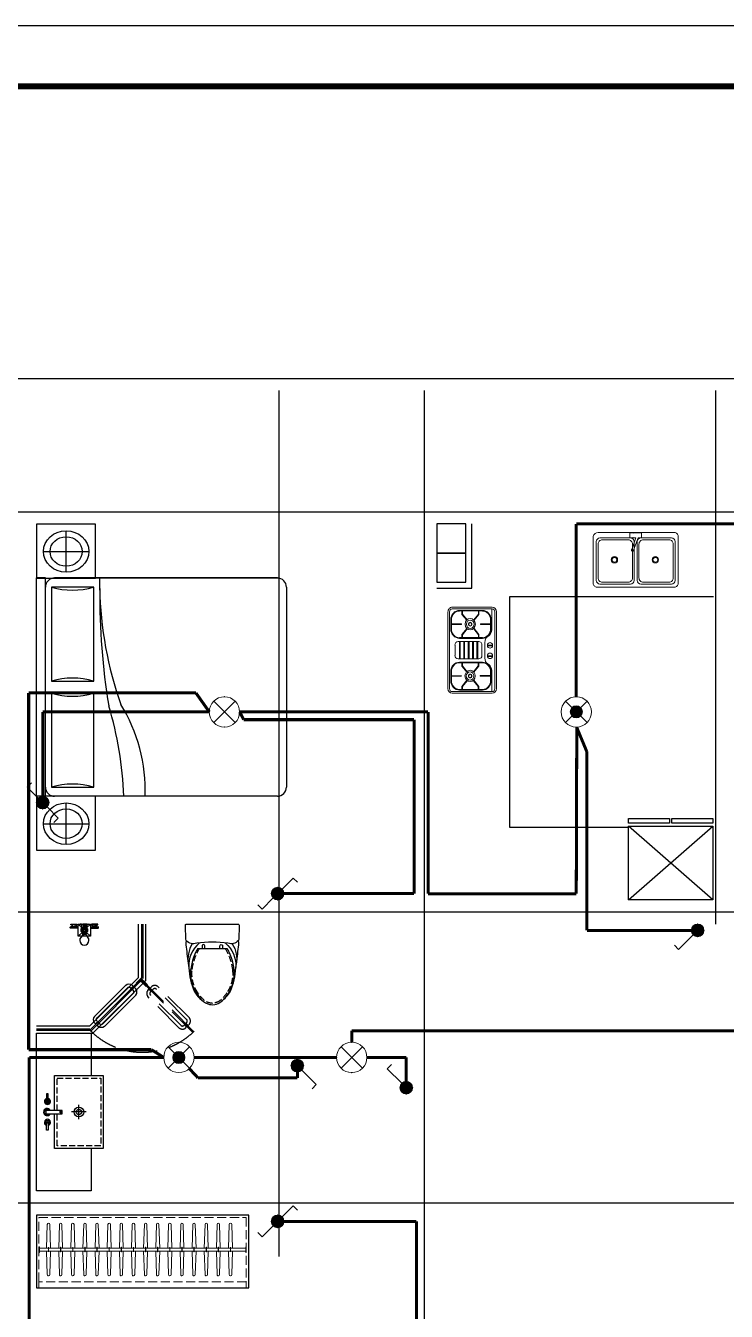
# Model space of a CAD drawing. Extents: x -29700 to 0, y 0 to 131000.
# Drawn here: x -22587 to -16812, y 76397 to 87000 of the extents above; entities that cross this region are included whole.
import ezdxf
from ezdxf.enums import TextEntityAlignment as Align

# ---------------------------------------------------------------- set-up
doc = ezdxf.new("R2010")
doc.units = 0
doc.header["$LTSCALE"] = 1000
doc.header["$MEASUREMENT"] = 0
for name, pattern in [('A户型二层平面图$0$DASH', [0.35, 0.25, -0.1]), ('B-1户型三层平面图$0$DASH', [0.35, 0.25, -0.1]), ('HJ户型(跃上)4F$0$DASH', [0.35, 0.25, -0.1])]:
    doc.linetypes.add(name, pattern=pattern)
doc.layers.get('0').update_dxf_attribs({"linetype": 'CONTINUOUS'})
for name, color, linetype, lineweight in [('1-家具、卫生间洁具布置', 8, 'CONTINUOUS', 9), ('1-散水、台阶', 254, 'CONTINUOUS', 9), ('EQUIP-照明', 3, 'CONTINUOUS', 15), ('WIRE-照明', 1, 'CONTINUOUS', 15)]:
    doc.layers.add(name, color=color, linetype=linetype, lineweight=lineweight)
for name, color, linetype in [('B-1户型三层平面图$0$A-澳创家具', 55, 'CONTINUOUS'), ('B-1户型三层平面图$0$A_洁具', 36, 'CONTINUOUS'), ('DOTE', 1, 'CONTINUOUS'), ('HJ户型(跃上)4F$0$0-107洁具', 122, 'CONTINUOUS'), ('HJ户型(跃上)4F$0$0-142地漏', 122, 'CONTINUOUS'), ('HJ户型(跃上)4F$0$1-107洁具', 122, 'CONTINUOUS'), ('TEL_TEXT', 7, 'CONTINUOUS'), ('TK', 4, 'CONTINUOUS'), ('家具', 8, 'CONTINUOUS')]:
    doc.layers.add(name, color=color, linetype=linetype)
doc.styles.add('_TEL_DIM', font='SIMPLEX', dxfattribs={"width": 0.8, "height": 3.5, "bigfont": 'HZTXT'})
doc.styles.add('HZTXT1', font='romans.shx', dxfattribs={"width": 0.7, "bigfont": 'GBHZFS.SHX'})
doc.styles.get("Standard").update_dxf_attribs({"font": 'gbenor.shx', "bigfont": 'gbcbig.shx'})

# ---------------------------------------------------------------- blocks, each defined once
blk = doc.blocks.new('*U29')
blk.add_lwpolyline([(0, -600), (0, 0), (1750, 0), (1750, -600)], close=True)
at = {"color": 250, "lineweight": 13, "ltscale": 0.3}
for points in [[(20, -50), (20, 0)], [(1730, -50), (1730, 0)], [(99, -330), (99, -335), (101, -335), (101, -296), (99, -296), (99, -330), (99, -302)], [(199, -330), (199, -335), (201, -335), (201, -296), (199, -296), (199, -330), (199, -302)], [(299, -330), (299, -335), (301, -335), (301, -296), (299, -296), (299, -330), (299, -302)], [(399, -330), (399, -335), (401, -335), (401, -296), (399, -296), (399, -330), (399, -302)], [(499, -330), (499, -335), (501, -335), (501, -296), (499, -296), (499, -330), (499, -302)], [(599, -330), (599, -335), (601, -335), (601, -296), (599, -296), (599, -330), (599, -302)], [(699, -330), (699, -335), (701, -335), (701, -296), (699, -296), (699, -330), (699, -302)], [(799, -330), (799, -335), (801, -335), (801, -296), (799, -296), (799, -330), (799, -302)], [(899, -330), (899, -335), (901, -335), (901, -296), (899, -296), (899, -330), (899, -302)], [(999, -330), (999, -335), (1001, -335), (1001, -296), (999, -296), (999, -330), (999, -302)], [(1099, -330), (1099, -335), (1101, -335), (1101, -296), (1099, -296), (1099, -330), (1099, -302)], [(1199, -330), (1199, -335), (1201, -335), (1201, -296), (1199, -296), (1199, -330), (1199, -302)], [(1299, -330), (1299, -335), (1301, -335), (1301, -296), (1299, -296), (1299, -330), (1299, -302)], [(1399, -330), (1399, -335), (1401, -335), (1401, -296), (1399, -296), (1399, -330), (1399, -302)], [(1499, -330), (1499, -335), (1501, -335), (1501, -296), (1499, -296), (1499, -330), (1499, -302)], [(1599, -330), (1599, -335), (1601, -335), (1601, -296), (1599, -296), (1599, -330), (1599, -302)]]:
    blk.add_lwpolyline(points, dxfattribs=at)
at = {"color": 250, "linetype": 'A户型二层平面图$0$DASH', "lineweight": 13, "ltscale": 0.3}
blk.add_lwpolyline([(20, -580), (1730, -580), (1730, -50), (20, -50)], close=True, dxfattribs=at)
at = {"color": 250, "lineweight": 13, "ltscale": 0.3}
for points in [[(84, -302), (90, -109, -0.431026), (100, -99, -0.397598), (110, -109), (116, -302)], [(184, -302), (190, -109, -0.431026), (200, -99, -0.397598), (210, -109), (216, -302)], [(284, -302), (290, -109, -0.431026), (300, -99, -0.397598), (310, -109), (316, -302)], [(384, -302), (390, -109, -0.431026), (400, -99, -0.397598), (410, -109), (416, -302)], [(484, -302), (490, -109, -0.431026), (500, -99, -0.397598), (510, -109), (516, -302)], [(584, -302), (590, -109, -0.431026), (600, -99, -0.397598), (610, -109), (616, -302)], [(684, -302), (690, -109, -0.431026), (700, -99, -0.397598), (710, -109), (716, -302)], [(784, -302), (790, -109, -0.431026), (800, -99, -0.397598), (810, -109), (816, -302)], [(884, -302), (890, -109, -0.431026), (900, -99, -0.397598), (910, -109), (916, -302)], [(984, -302), (990, -109, -0.431026), (1000, -99, -0.397598), (1010, -109), (1016, -302)], [(1084, -302), (1090, -109, -0.431026), (1100, -99, -0.397598), (1110, -109), (1116, -302)], [(1184, -302), (1190, -109, -0.431026), (1200, -99, -0.397598), (1210, -109), (1216, -302)], [(1284, -302), (1290, -109, -0.431026), (1300, -99, -0.397598), (1310, -109), (1316, -302)], [(1384, -302), (1390, -109, -0.431026), (1400, -99, -0.397598), (1410, -109), (1416, -302)], [(1484, -302), (1490, -109, -0.431026), (1500, -99, -0.397598), (1510, -109), (1516, -302)], [(1584, -302), (1590, -109, -0.431026), (1600, -99, -0.397598), (1610, -109), (1616, -302)], [(116, -328), (110, -522, -1), (90, -522), (84, -328)], [(216, -328), (210, -522, -1), (190, -522), (184, -328)], [(316, -328), (310, -522, -1), (290, -522), (284, -328)], [(416, -328), (410, -522, -1), (390, -522), (384, -328)], [(516, -328), (510, -522, -1), (490, -522), (484, -328)], [(616, -328), (610, -522, -1), (590, -522), (584, -328)], [(716, -328), (710, -522, -1), (690, -522), (684, -328)], [(816, -328), (810, -522, -1), (790, -522), (784, -328)], [(916, -328), (910, -522, -1), (890, -522), (884, -328)], [(1016, -328), (1010, -522, -1), (990, -522), (984, -328)], [(1116, -328), (1110, -522, -1), (1090, -522), (1084, -328)], [(1216, -328), (1210, -522, -1), (1190, -522), (1184, -328)], [(1316, -328), (1310, -522, -1), (1290, -522), (1284, -328)], [(1416, -328), (1410, -522, -1), (1390, -522), (1384, -328)], [(1516, -328), (1510, -522, -1), (1490, -522), (1484, -328)], [(1616, -328), (1610, -522, -1), (1590, -522), (1584, -328)]]:
    blk.add_lwpolyline(points, format="xyb", dxfattribs=at)
blk.add_lwpolyline([(1730, -338), (1725, -338), (1725, -328), (25, -328), (25, -338), (20, -338), (20, -292), (25, -292), (25, -328), (25, -302), (1725, -302), (1725, -328), (1725, -292), (1730, -292)], close=True, dxfattribs=at)
blk = doc.blocks.new('*U18')
at = {"layer": 'B-1户型三层平面图$0$A-澳创家具', "linetype": 'Continuous'}
for points in [[(211, 0), (-211, 0, 0.477962), (-222, -14), (-219, -125), (-215, -137, 0.281865), (-129, -159, -0.073747), (129, -159, 0.281865), (215, -137), (219, -125), (222, -14, 0.477962), (211, 0, 0)], [(216, -136, -0.088577), (213, -208, -0.019152), (193, -362, -0.090609), (149, -554, -0.163158), (38, -658, -0.273043), (-73, -639, -0.094885), (-149, -554, -0.090609), (-193, -362, -0.019152), (-213, -208, -0.088577), (-216, -136, -0.879416)], [(-120, -201, 0.129606), (-180, -409, 0.211204), (-80, -632, 2.252949)], [(120, -201, -0.129606), (180, -409, -0.211204), (80, -632, -2.252949)]]:
    blk.add_lwpolyline(points, format="xyb", dxfattribs=at)
at = {"layer": 'B-1户型三层平面图$0$A-澳创家具', "color": 250}
for points in [[(-165, -162, 0.180688), (-197, -335, -4.705295)], [(-107, -156, 0.237416), (-194, -358, -3.87225)], [(-61, -201), (-62, -181, 1.018669), (-84, -181), (-85, -201)], [(61, -201), (62, -181, -1.018669), (84, -181), (85, -201)], [(107, -156, -0.237416), (194, -358, 3.87225)], [(165, -162, -0.180688), (197, -335, 4.705295)]]:
    blk.add_lwpolyline(points, format="xyb", dxfattribs=at)
at = {"layer": 'B-1户型三层平面图$0$A-澳创家具', "color": 250, "linetype": 'B-1户型三层平面图$0$DASH', "ltscale": 0.2}
blk.add_lwpolyline([(-106, -201, 0.095348), (-166, -374, 0.180567), (-120, -567, 0.059956), (-65, -630, 0.149733), (0, -654, 0.149733), (65, -630, 0.059956), (120, -567, 0.180567), (166, -374, 0.095348), (106, -201, -0.095348)], format="xyb", dxfattribs=at)
at = {"layer": 'B-1户型三层平面图$0$A-澳创家具', "linetype": 'Continuous'}
blk.add_lwpolyline([(120, -201), (-120, -201)], dxfattribs=at)
blk = doc.blocks.new('*U30')
at = {"color": 250}
for p, q in [((650, -410), (650, -290)), ((590, -350), (710, -350))]:
    blk.add_line(p, q, dxfattribs=at)
for points in [[(350, -450), (0, -450), (0, 0), (1300, 0), (1300, -450), (950, -450)], [(663, -150), (950, -150), (950, -550), (350, -550), (350, -150), (635, -150)]]:
    blk.add_lwpolyline(points)
for points in [[(501, -84), (570, -84), (570, -97), (501, -97)], [(663, -213), (663, -78), (635, -78), (635, -213)], [(799, -84), (730, -84), (730, -97), (799, -97)]]:
    blk.add_lwpolyline(points, close=True)
at = {"color": 250, "linetype": 'B-1户型三层平面图$0$DASH', "ltscale": 0.2}
blk.add_lwpolyline([(663, -170), (930, -170), (930, -530), (370, -530), (370, -170), (635, -170)], dxfattribs=at)
at = {"color": 250}
for centre, radius in [((564, -91, 0), 6.17), ((737, -91, 0), 6.17), ((650, -201), 7.98), ((650, -350), 40), ((650, -350), 22.5)]:
    blk.add_circle(centre, radius, dxfattribs=at)
for centre, radius, start, end in [((564, -91), 25.4, 194.0486, 165.9514), ((649, -88), 29.3, 297.9804, 241.0365), ((737, -91), 25.4, 14.0486, 345.9514)]:
    blk.add_arc(centre, radius, start, end)
for centre, radius, start, end in [((564, -91), 16.6, 201.7986, 158.2014), ((649, -88), 23.8, 305.279, 233.4071), ((737, -91), 16.6, 21.7986, 338.2014)]:
    blk.add_arc(centre, radius, start, end, dxfattribs=at)
blk = doc.blocks.new('HJ户型(跃上)4F$0$A$C2634459F')
at = {"color": 0}
for p, q in [((592, 338, 0), (592, 334, 0)), ((592, 338, 0), (650, 338, 0)), ((650, 320, 0), (650, 338, 0))]:
    blk.add_line(p, q, dxfattribs=at)
at = {"color": 0, "linetype": 'HJ户型(跃上)4F$0$DASH'}
for p, q in [((650, 320, 0), (632, 320, 0)), ((632, 262, 0), (632, 320, 0)), ((650, 262, 0), (650, 320, 0)), ((632, 262, 0), (636, 262, 0)), ((646, 262, 0), (650, 262, 0))]:
    blk.add_line(p, q, dxfattribs=at)
at = {"color": 0, "elevation": 0}
for points in [[(642, 333), (641, 334), (53, 334), (50, 331), (50, 327), (53, 324), (639, 324), (642, 327)], [(147, 338), (115, 338), (115, 334), (147, 334)], [(147, 320), (115, 320), (115, 324), (147, 324)], [(562, 338), (530, 338), (530, 334), (562, 334)], [(626, 324), (626, 321), (645, 321), (645, 337), (626, 337), (626, 334), (642, 334), (642, 324)]]:
    blk.add_lwpolyline(points, close=True, dxfattribs=at)
for points in [[(155, 387, 0.36855), (119, 352), (119, 338)], [(155, 271, -0.36855), (119, 306), (119, 320)], [(143, 338), (143, 344, -0.414214), (162, 363), (515, 363, -0.414214), (534, 344), (534, 334)], [(143, 320), (143, 314, 0.414214), (162, 295), (515, 295, 0.414214), (534, 314), (534, 324)], [(155, 387), (522, 387, -0.368054), (558, 352), (558, 334)], [(155, 271), (522, 271, 0.368054), (558, 306), (558, 324)]]:
    blk.add_lwpolyline(points, format="xyb", dxfattribs=at)
at = {"color": 0, "linetype": 'HJ户型(跃上)4F$0$DASH', "elevation": 0}
for points in [[(583, -175), (583, 192, -0.368054), (619, 228), (636, 228)], [(700, -175), (700, 192, 0.368054), (664, 228), (646, 228)], [(632, -187), (626, -187, -0.414214), (607, -167), (607, 185, -0.414214), (626, 204), (636, 204)], [(650, -187), (656, -187, 0.414214), (676, -167), (676, 185, 0.414214), (656, 204), (646, 204)], [(583, -175, 0.36855), (619, -211), (632, -211)], [(700, -175, -0.36855), (664, -211), (650, -211)]]:
    blk.add_lwpolyline(points, format="xyb", dxfattribs=at)
for points in [[(631, 234), (631, 202), (635, 202), (635, 234)], [(646, 296), (649, 296), (649, 315), (633, 315), (633, 296), (636, 296), (636, 313), (646, 313)], [(638, 313), (636, 311), (636, -277), (639, -280), (643, -280), (646, -277), (646, 310), (643, 313)], [(632, -182), (632, -215), (636, -215), (636, -182)], [(650, -182), (650, -215), (646, -215), (646, -182)]]:
    blk.add_lwpolyline(points, close=True, dxfattribs=at)
blk = doc.blocks.new('HJ户型(跃上)4F$0$A$C1E9E21AA')
at = {"ltscale": 0.5, "extrusion": (0, 0, -1)}
for p, q in [((31, -31), (0, 0)), ((69, -31), (100, 0)), ((31, -69), (0, -100)), ((69, -69), (100, -100))]:
    blk.add_line(p, q, dxfattribs=at)
at = {"ltscale": 0.5}
for p, q in [((0, -100), (0, 0)), ((0, 0), (100, 0)), ((100, 0), (100, -100)), ((100, -100), (0, -100))]:
    blk.add_line(p, q, dxfattribs=at)
for points in [[(28, -47), (28, -45), (39, -47), (39, -49)], [(28, -55), (28, -53), (39, -51), (39, -53)], [(30, -40), (31, -38), (41, -43), (40, -45)], [(31, -62), (30, -60), (40, -55), (41, -57)], [(35, -33), (36, -32), (43, -41), (42, -42)], [(36, -68), (35, -67), (42, -58), (43, -59)], [(41, -29), (43, -28), (47, -39), (45, -40)], [(43, -72), (41, -71), (45, -60), (47, -61)], [(49, -27), (51, -27), (51, -39), (49, -39)], [(51, -73), (49, -73), (49, -61), (51, -61)], [(57, -28), (59, -29), (55, -40), (53, -39)], [(59, -71), (57, -72), (53, -61), (55, -60)], [(64, -32), (65, -33), (58, -42), (57, -41)], [(65, -67), (64, -68), (57, -59), (58, -58)], [(69, -38), (70, -40), (60, -45), (59, -43)], [(70, -60), (69, -62), (59, -57), (60, -55)], [(72, -45), (72, -47), (61, -49), (61, -47)], [(72, -53), (72, -55), (61, -53), (61, -51)]]:
    blk.add_lwpolyline(points, close=True, dxfattribs=at)
for radius in [27, 23.6, 10.1]:
    blk.add_circle((50, -50), radius, dxfattribs=at)
blk = doc.blocks.new('HJ户型(跃上)4F$0$花洒')
at = {"ltscale": 7}
for p, q in [((-33, 56), (-33, 114)), ((-28, 5), (0, 5)), ((-33, -56), (-33, -114)), ((-28, -5), (0, -5))]:
    blk.add_line(p, q, dxfattribs=at)
for points in [[(-31, 116, 0.472472), (-33, 114)], [(-31, 116), (-25, 116, -0.414214), (-24, 114), (-24, 112)], [(-87, 15), (-91, 15, -0.178333), (-97, 17), (-110, 29)], [(-31, 54, -0.472472), (-33, 56)], [(-31, 54), (-25, 54, 0.414214), (-24, 56), (-24, 58)], [(-87, -15), (-91, -15, 0.178333), (-97, -17), (-110, -29)], [(-31, -54, 0.472472), (-33, -56)], [(-31, -54), (-25, -54, -0.414214), (-24, -56), (-24, -58)], [(-31, -116, -0.472472), (-33, -114)], [(-31, -116), (-25, -116, 0.414214), (-24, -114), (-24, -112)]]:
    blk.add_lwpolyline(points, format="xyb", dxfattribs=at)
for points in [[(-24, 56), (-24, 112)], [(-6, 110), (0, 110)], [(-6, 58), (-6, 110)], [(0, 110), (0, 58), (-6, 58)], [(-87, 15), (-87, 0)], [(-87, -15), (-87, 0)], [(-43, 12), (-81, 15)], [(-81, 15), (-81, -15)], [(-43, 10), (-81, 13)], [(-45, -12), (-45, 12)], [(-43, -12), (-43, 12)], [(-43, -12), (-28, -12), (-28, 12), (-43, 12)], [(-19, 95), (-19, 92)], [(-19, 92), (-19, 84)], [(-19, 76), (-19, 84)], [(-19, 73), (-19, 76)], [(-5, -13), (-5, 13)], [(-2, 33), (-3, 23)], [(-2, 23), (-2, 33)], [(-2, 33), (0, 33)], [(0, 23), (0, 33)], [(0, -13), (0, 13)], [(-43, -10), (-81, -13)], [(-43, -12), (-81, -15)], [(-24, -56), (-24, -112)], [(-19, -73), (-19, -76)], [(-19, -76), (-19, -84)], [(-19, -92), (-19, -84)], [(-19, -95), (-19, -92)], [(-6, -58), (-6, -110)], [(0, -110), (0, -58), (-6, -58)], [(-2, -33), (-3, -23)], [(-2, -23), (-2, -33)], [(-2, -33), (0, -33)], [(0, -23), (0, -33)], [(-6, -110), (0, -110)]]:
    blk.add_lwpolyline(points, dxfattribs=at)
for points in [[(0, 13), (-54, 13), (-54, 23), (0, 23)], [(0, -13), (-54, -13), (-54, -23), (0, -23)]]:
    blk.add_lwpolyline(points, close=True, dxfattribs=at)
for centre, radius, start, end in [((-33, 120), 28.6, 297.662, 339.071), ((-135, 0), 38, 49.5542, 310.4458), ((-84, 11), 5, 53.1301, 126.8699), ((-66, 0), 25.5, 331.9275, 28.0725), ((-19, 84), 6.99, 90, 129.5028), ((-19, 84), 6.99, 230.4972, 270), ((-33, 48), 28.6, 20.929, 62.338), ((-84, -11), 5, 233.1301, 306.8699), ((-19, -84), 6.99, 90, 129.5028), ((-19, -84), 6.99, 230.4972, 270), ((-33, -48), 28.6, 297.662, 339.071), ((-33, -120), 28.6, 20.929, 62.338)]:
    blk.add_arc(centre, radius, start, end, dxfattribs=at)
blk = doc.blocks.new('HJ户型(跃上)4F$0$fgjhj')
at = {"layer": 'HJ户型(跃上)4F$0$1-107洁具'}
for p, q in [((606518, 216057), (606518, 215607)), ((606528, 216057), (606528, 215607)), ((607393, 215192), (606954, 215192)), ((607393, 215182), (606954, 215182))]:
    blk.add_line(p, q, dxfattribs=at)
at = {"layer": 'HJ户型(跃上)4F$0$1-107洁具', "color": 250, "elevation": 0}
for points in [[(607393, 215157), (606929, 215157), (606493, 215592), (606493, 216057)], [(607393, 215217), (606954, 215217), (606553, 215617), (606553, 216057)]]:
    blk.add_lwpolyline(points, dxfattribs=at)
at = {"layer": 'HJ户型(跃上)4F$0$1-107洁具', "color": 250, "linetype": 'HJ户型(跃上)4F$0$DASH'}
blk.add_arc((606519, 215597), 600, 224.9799, 316.3489, dxfattribs=at)
at = {"layer": 'HJ户型(跃上)4F$0$0-107洁具', "xscale": -1, "rotation": 270}
blk.add_blockref('HJ户型(跃上)4F$0$花洒', (606999, 216057), dxfattribs=at)
at = {"layer": 'HJ户型(跃上)4F$0$0-142地漏', "ltscale": 0.5, "xscale": -1, "rotation": 90}
blk.add_blockref('HJ户型(跃上)4F$0$A$C1E9E21AA', (606949, 216057), dxfattribs=at)
at = {"layer": 'HJ户型(跃上)4F$0$1-107洁具', "xscale": -1, "rotation": 314.9999376523706}
blk.add_blockref('HJ户型(跃上)4F$0$A$C2634459F', (606752, 214911, 0), dxfattribs=at)
blk = doc.blocks.new('A$C66793C10')
for p, q in [((449.7, 449.7), (0, 449.7)), ((0, 449.7), (0, 0)), ((223.1, 401.4), (223.1, 55.6)), ((449.7, 0), (449.7, 449.7)), ((396, 228.5), (50.2, 228.5)), ((0, 0), (449.7, 0))]:
    blk.add_line(p, q)
for radius in [172.9, 122.9]:
    blk.add_circle((223.1, 228.5), radius)
blk = doc.blocks.new('A$C0BC040C0')
at = {"layer": '家具'}
for p, q in [((0, 295), (0, 2095)), ((75, 2095), (0, 2095)), ((75, 295), (75, 2095)), ((124, 2019), (124, 1245)), ((472, 2019), (124, 2019)), ((149, 2095), (1987, 2095)), ((1987, 2095), (149, 2095)), ((472, 1245), (472, 2019)), ((522, 1996), (522, 2095)), ((2062, 2019), (2062, 371)), ((124, 1245), (472, 1245)), ((124, 1145), (124, 371)), ((472, 1145), (124, 1145)), ((472, 371), (472, 1145)), ((124, 371), (472, 371)), ((75, 295), (0, 295)), ((1987, 295), (149, 295))]:
    blk.add_line(p, q, dxfattribs=at)
for centre, major_axis, ratio, start_param, end_param in [((149, 2019), (0, 75.9), 0.981818, 0, 1.570796), ((298, 2627), (0, 632), 0.981818, 2.857799, 3.425387), ((1987, 2019), (0, 75.9), 0.981818, 4.712389, 6.283185), ((2092, 1653), (-220, 2967), 0.524077, 1.416252, 1.739927), ((1467, 1705), (-287, 1661), 0.542659, 1.294437, 1.879131), ((298, 638), (0, -632), 0.981818, 2.857799, 3.425387), ((298, 1752), (0, -632), 0.981818, -0.283794, 0.283794), ((-1119, 354), (-345, 2286), 0.791145, 4.568047, 4.89601), ((5, 453), (-253, 1064), 0.804127, 4.37694, 5.109608), ((149, 371), (0, 75.9), 0.981818, 1.570796, 3.141593), ((298, -236), (0, 632), 0.981818, -0.283794, 0.283794), ((1987, 371), (0, 75.9), 0.981818, 3.141593, 4.712389)]:
    blk.add_ellipse(centre, major_axis=major_axis, ratio=ratio, start_param=start_param, end_param=end_param, dxfattribs=at)
at = {"layer": '家具', "xscale": 1.080000000001746, "yscale": 0.9899999999906868, "rotation": 179.9999999989328}
for p in [(486, 2540), (486, 295)]:
    blk.add_blockref('A$C66793C10', p, dxfattribs=at)
blk = doc.blocks.new('A$C1492080E')
at = {"layer": '家具'}
for p, q in [((670, 0), (63, 696)), ((670, 696), (63, 0))]:
    blk.add_line(p, q, dxfattribs=at)
for points in [[(38, 696), (0, 696), (0, 358), (38, 358)], [(63, 0), (670, 0), (670, 696), (63, 696)], [(0, 0), (38, 0), (38, 338), (0, 338)]]:
    blk.add_lwpolyline(points, close=True, dxfattribs=at)
blk = doc.blocks.new('A$C750C4C91')
at = {"layer": '1-散水、台阶', "color": 0, "extrusion": (0, 0, -1)}
for points in [[(-700, 407), (-700, 418, -0.414214), (-669, 450), (-41, 450, -0.354124), (0, 418), (0, 31, -0.414214), (-31, 0), (-669, 0, -0.414214), (-700, 31), (-700, 407)], [(-317, 309), (-317, 310), (-352, 407), (-330, 407, 0.057541), (-326, 409), (-326, 407), (-303, 407), (-303, 448), (-326, 448), (-326, 446, 0.168143), (-331, 448), (-397, 448), (-397, 407), (-370, 407), (-332, 304), (-332, 303)]]:
    blk.add_lwpolyline(points, format="xyb", dxfattribs=at)
for points in [[(-55, 25), (-308, 25, -0.414214), (-338, 55), (-338, 375, -0.414214), (-308, 405), (-55, 405, -0.414214), (-25, 375), (-25, 55, -0.414214)], [(-75, 40), (-288, 40, -0.414214), (-323, 75), (-323, 355, -0.414214), (-288, 390), (-75, 390, -0.414214), (-40, 355), (-40, 75, -0.414214)], [(-645, 25), (-392, 25, 0.414214), (-362, 55), (-362, 375, 0.414214), (-392, 405), (-645, 405, 0.414214), (-675, 375), (-675, 55, 0.414214)], [(-625, 40), (-412, 40, 0.414214), (-377, 75), (-377, 355, 0.414214), (-412, 390), (-625, 390, 0.414214), (-660, 355), (-660, 75, 0.414214)]]:
    blk.add_lwpolyline(points, format="xyb", close=True, dxfattribs=at)
for centre, radius in [((-175, 225), 26), ((-175, 225), 19.5), ((-512, 225), 26), ((-512, 225), 19.5)]:
    blk.add_circle(centre, radius, dxfattribs=at)
for centre, radius, start, end in [((-324, 305), 9.11, 209.0902, 10.457), ((-321, 305), 5.61, 15.6011, 52.9488), ((-324, 305), 8.13, 194.728, 24.8192), ((-327, 303), 5.61, 166.5984, 203.9461)]:
    blk.add_arc(centre, radius, start, end, dxfattribs=at)
blk = doc.blocks.new('140-100base（标准层）$0$双炉平面')
for p, q in [((-355, 364), (-355, 138)), ((-341, 364), (-341, 138)), ((316, 400), (-316, 400)), ((316, 387), (-316, 387)), ((-176, 376), (-251, 376)), ((-176, 371), (-251, 371)), ((-210, 371), (-215, 371)), ((-215, 371), (-215, 289)), ((-210, 290), (-210, 371)), ((-42, 341), (42, 341)), ((251, 376), (176, 376)), ((251, 371), (176, 371)), ((217, 370), (212, 370)), ((212, 370), (212, 288)), ((217, 289), (217, 370)), ((341, 364), (341, 138)), ((355, 364), (355, 138)), ((-329, 305), (-329, 115)), ((-324, 305), (-324, 115)), ((-324, 285), (-298, 285)), ((-324, 281), (-299, 281)), ((-299, 281), (-252, 242)), ((-298, 285), (-248, 245)), ((-248, 245), (-252, 242)), ((-215, 289), (-210, 290)), ((-131, 285), (-180, 245)), ((-177, 242), (-180, 245)), ((-129, 281), (-177, 242)), ((-104, 285), (-131, 285)), ((-104, 281), (-129, 281)), ((-104, 115), (-104, 305)), ((-98, 115), (-98, 305)), ((-71, 315), (-71, 146)), ((71, 305), (-71, 305)), ((-71, 298), (71, 298)), ((71, 270), (-71, 270)), ((-71, 262), (71, 262)), ((71, 233), (-71, 233)), ((-71, 226), (71, 226)), ((71, 315), (71, 146)), ((98, 115), (98, 305)), ((104, 115), (104, 305)), ((104, 284), (130, 284)), ((104, 280), (128, 280)), ((128, 280), (176, 241)), ((130, 284), (179, 244)), ((179, 244), (176, 241)), ((212, 288), (217, 289)), ((296, 284), (247, 244)), ((250, 241), (247, 244)), ((298, 280), (250, 241)), ((324, 284), (296, 284)), ((324, 280), (298, 280)), ((324, 305), (324, 115)), ((329, 305), (329, 115)), ((-355, 138), (-355, 36)), ((-341, 138), (-341, 36)), ((-324, 150), (-299, 150)), ((-324, 145), (-298, 145)), ((-299, 150), (-252, 188)), ((-298, 145), (-248, 185)), ((-252, 188), (-248, 185)), ((-209, 133), (-215, 133)), ((-215, 133), (-215, 49)), ((-209, 49), (-209, 133)), ((-180, 185), (-177, 188)), ((-131, 145), (-180, 185)), ((-129, 150), (-177, 188)), ((-104, 145), (-131, 145)), ((-104, 150), (-129, 150)), ((71, 198), (-71, 198)), ((-71, 190), (71, 190)), ((71, 162), (-71, 162)), ((-71, 154), (71, 154)), ((42, 120), (-42, 120)), ((104, 149), (128, 149)), ((104, 144), (130, 144)), ((128, 149), (176, 187)), ((130, 144), (179, 184)), ((176, 187), (179, 184)), ((218, 132), (213, 132)), ((213, 132), (213, 48)), ((218, 48), (218, 132)), ((247, 184), (250, 187)), ((296, 144), (247, 184)), ((298, 149), (250, 187)), ((324, 144), (296, 144)), ((324, 149), (298, 149)), ((341, 138), (341, 36)), ((355, 138), (355, 36)), ((-341, 39), (-168, 39)), ((316, 13), (-316, 13)), ((316, 0), (-316, 0)), ((-176, 49), (-251, 49)), ((-176, 44), (-251, 44)), ((-215, 49), (-209, 49)), ((-118, 64), (-113, 71)), ((65, 95), (-64, 95)), ((-45, 73), (-51, 73)), ((-51, 73), (-51, 33)), ((-51, 33), (-45, 33)), ((-45, 33), (-45, 73)), ((43, 73), (37, 73)), ((37, 73), (37, 33)), ((37, 33), (43, 33)), ((43, 33), (43, 73)), ((114, 71), (119, 64)), ((169, 39), (341, 39)), ((251, 49), (176, 49)), ((251, 44), (176, 44)), ((213, 48), (218, 48))]:
    blk.add_line(p, q)
at = {"extrusion": (0, 0, -1)}
for centre, major_axis, start_param, end_param in [((-316, 364), (39, 0), 3.141593, 4.712389), ((-316, 364), (-25, 0), 0, 1.570796), ((-251, 305), (-78, 0), 0, 1.570796), ((-251, 305), (-72.6, 0), 0, 1.570796), ((-176, 305), (78, 0), -1.570796, 0), ((-176, 305), (72.6, 0), -1.570796, 0), ((-42, 315), (29.3, 0), 3.141593, 4.712389), ((176, 305), (-78, 0), 0, 1.570796), ((176, 305), (-72.6, 0), 0, 1.570796), ((251, 305), (78, 0), -1.570796, 0), ((251, 305), (72.6, 0), -1.570796, 0), ((316, 364), (-39, 0), 1.570796, 3.141593), ((316, 364), (25, 0), -1.570796, 0), ((-251, 115), (78, 0), 1.570796, 3.141593), ((-251, 115), (72.6, 0), 1.570796, 3.141593), ((-251, 115), (72.6, 0), 1.570796, 3.141593), ((-176, 115), (-72.6, 0), 3.141593, 4.712389), ((-176, 115), (-78, 0), 3.141593, 4.712389), ((-42, 146), (-29.3, 0), 4.712389, 6.283185), ((176, 115), (78, 0), 1.570796, 3.141593), ((176, 115), (72.6, 0), 1.570796, 3.141593), ((251, 115), (-72.6, 0), 3.141593, 4.712389), ((251, 115), (-78, 0), 3.141593, 4.712389), ((-316, 36), (-39, 0), 4.712389, 6.283185), ((-316, 36), (25, 0), 1.570796, 3.141593), ((-168, 92), (-58.5, 0), 3.710405, 4.712389), ((-64, 42), (-58.5, 0), 0.568812, 1.570796), ((-46, 53), (23.1, 0), 1.570796326794903, 7.853981633974489), ((40, 53), (23.1, 0), 1.570796326794887, 7.853981633974474), ((65, 42), (58.5, 0), -1.570796, -0.568812), ((169, 92), (58.5, 0), 1.570796, 2.57278), ((316, 36), (-25, 0), 3.141593, 4.712389), ((316, 36), (39, 0), 0, 1.570796)]:
    blk.add_ellipse(centre, major_axis=major_axis, ratio=0.911111, start_param=start_param, end_param=end_param, dxfattribs=at)
for centre, major_axis, start_param, end_param in [((42, 315), (-29.3, 0), 3.141593, 4.712389), ((42, 146), (29.3, 0), 4.712389, 6.283185)]:
    blk.add_ellipse(centre, major_axis=major_axis, ratio=0.911111, start_param=start_param, end_param=end_param)
for centre, major_axis in [((-212, 217), (-46.7, 0)), ((-212, 217), (-34.2, 0)), ((-212, 217), (-16, 0)), ((-212, 217), (-13.8, 0)), ((215, 216), (-46.7, 0)), ((215, 216), (-34.2, 0)), ((215, 216), (-16, 0)), ((215, 216), (-13.8, 0))]:
    blk.add_ellipse(centre, major_axis=major_axis, ratio=0.911111, dxfattribs=at)
blk = doc.blocks.new('；u；')
at = {"color": 251}
blk.add_lwpolyline([(69126, -74798), (64726, -74798), (64726, -62398), (78926, -62398), (78926, -74798), (74526, -74798)], dxfattribs=at)
at = {"layer": '1-家具、卫生间洁具布置', "color": 251, "lineweight": -3}
for points in [[(69466, -63598), (69226, -63598), (69226, -63838), (69466, -63838)], [(69466, -63838), (69226, -63838), (69226, -64078), (69466, -64078)]]:
    blk.add_lwpolyline(points, close=True, dxfattribs=at)
blk.add_lwpolyline([(69226, -64128), (69516, -64128), (69516, -63598)], dxfattribs=at)
at = {"layer": 'DOTE', "color": 251}
for p, q in [((67926, -69641), (67926, -62498)), ((69126, -74698), (69126, -62498)), ((71526, -66898), (71526, -62498)), ((64826, -63498), (78826, -63498)), ((64826, -66798), (78826, -66798)), ((64826, -69198), (78826, -69198))]:
    blk.add_line(p, q, dxfattribs=at)
at = {"layer": '家具', "color": 251}
blk.add_lwpolyline([(71507, -64198), (69826, -64198), (69826, -66098), (70807, -66098)], dxfattribs=at)
at = {"color": 251, "extrusion": (0, 0, -1), "zscale": -1}
blk.add_blockref('HJ户型(跃上)4F$0$fgjhj', (-673320, -282955), dxfattribs=at)
at = {"layer": '1-家具、卫生间洁具布置', "color": 251, "lineweight": -3}
blk.add_blockref('A$C750C4C91', (70516, -64119), dxfattribs=at)
at = {"layer": '1-家具、卫生间洁具布置', "color": 251, "lineweight": -3, "rotation": 90.00002347127139}
blk.add_blockref('140-100base（标准层）$0$双炉平面', (69718, -64640), dxfattribs=at)
at = {"layer": '1-家具、卫生间洁具布置', "color": 251, "lineweight": -3, "xscale": -1, "rotation": 90}
blk.add_blockref('A$C1492080E', (71503, -66028), dxfattribs=at)
at = {"layer": 'B-1户型三层平面图$0$A_洁具', "color": 251, "xscale": -1, "rotation": 0.0003004199342093727}
blk.add_blockref('*U18', (67376, -66898), dxfattribs=at)
at = {"layer": '家具', "color": 251, "xscale": 0.9999989999971652, "yscale": 0.9999989999923855, "zscale": 0.9999989999958332, "rotation": 359.9995283362795}
blk.add_blockref('A$C0BC040C0', (65926, -66139), dxfattribs=at)
at = {"layer": '家具', "color": 251, "extrusion": (0, 0, -1), "xscale": -1, "zscale": -1, "rotation": 269.9996997709976}
blk.add_blockref('*U30', (-65926, -69098), dxfattribs=at)
at = {"layer": '家具', "color": 251, "xscale": -1, "rotation": 180.0000056629206}
blk.add_blockref('*U29', (65926, -69898), dxfattribs=at)
blk = doc.blocks.new('$equip$00001208')
for p, q in [((0.147, 0.356), (0.512, 0.72)), ((0.512, 0.72), (0.653, 0.579)), ((-0.147, 0.061), (-0.512, -0.304)), ((-0.512, -0.304), (-0.653, -0.162))]:
    blk.add_line(p, q)
blk.add_circle((0, 0.208), 0.208)
for points in [[(-0.18, 0.312), (0.18, 0.312), (-0.208, 0.208), (0.208, 0.208)], [(-0.18, 0.104), (0.18, 0.104), (-0.208, 0.208), (0.208, 0.208)], [(-0.104, 0.389), (0.104, 0.389), (-0.18, 0.312), (0.18, 0.312)], [(-0.104, 0.028), (0.104, 0.028), (-0.18, 0.104), (0.18, 0.104)], [(0, 0.417), (0, 0.417), (-0.104, 0.389), (0.104, 0.389)], [(0, 0), (0, 0), (-0.104, 0.028), (0.104, 0.028)]]:
    blk.add_solid(points)
at = {"layer": 'EQUIP-照明'}
for p in [(-0.208, 0.208), (0, 0.417), (0, 0), (0.208, 0.208)]:
    blk.add_point(p, dxfattribs=at)
at = {"layer": 'EQUIP-照明', "flags": 9}
blk.add_attdef('A', (0, 0), '', height=0.00002, dxfattribs=at)
blk = doc.blocks.new('$equip$00001962')
for p, q in [((0.147, 0.356), (0.625, 0.833)), ((0.625, 0.833), (0.766, 0.692))]:
    blk.add_line(p, q)
blk.add_circle((0, 0.208), 0.208)
for p in [(-0.208, 0.208), (0, 0.417), (0, 0), (0.208, 0.208)]:
    blk.add_point(p)
for points in [[(-0.18, 0.313), (0.18, 0.313), (-0.208, 0.208), (0.208, 0.208)], [(-0.18, 0.104), (0.18, 0.104), (-0.208, 0.208), (0.208, 0.208)], [(-0.104, 0.389), (0.104, 0.389), (-0.18, 0.313), (0.18, 0.313)], [(-0.104, 0.028), (0.104, 0.028), (-0.18, 0.104), (0.18, 0.104)], [(0, 0.417), (0, 0.417), (-0.104, 0.389), (0.104, 0.389)], [(0, 0), (0, 0), (-0.104, 0.028), (0.104, 0.028)]]:
    blk.add_solid(points)
at = {"layer": 'TEL_TEXT', "style": '_TEL_DIM', "flags": 1}
blk.add_attdef('A', text='', height=0.00002, dxfattribs=at).set_placement((0, 0), align=Align.MIDDLE_CENTER)
blk = doc.blocks.new('$equip$00002539')
for p, q in [((-0.354, 0.354), (0.354, -0.354)), ((0.354, 0.354), (-0.354, -0.354))]:
    blk.add_line(p, q)
at = {"const_width": 0.016}
blk.add_lwpolyline([(-0.5, 0, 1), (0.5, 0, 1), (-0.5, 0, 0.911406)], format="xyb", dxfattribs=at)
blk.add_circle((0, 0), 0.5)
for p in [(0, 0.5), (-0.5, 0), (0.5, 0), (0, -0.5)]:
    blk.add_point(p)
at = {"color": 7, "style": '_TEL_DIM', "flags": 1}
blk.add_attdef('A', text='', height=0.00002, dxfattribs=at).set_placement((0, 0), align=Align.MIDDLE_CENTER)
blk = doc.blocks.new('$equip$00001149')
for p, q in [((-0.354, 0.354), (0.354, -0.354)), ((0.354, 0.354), (-0.354, -0.354))]:
    blk.add_line(p, q)
for radius in [0.5, 0.2]:
    blk.add_circle((0, 0), radius)
for points in [[(-0.173, 0.1), (0.173, 0.1), (-0.2, 0), (0.2, 0)], [(-0.173, -0.1), (0.173, -0.1), (-0.2, 0), (0.2, 0)], [(-0.1, 0.173), (0.1, 0.173), (-0.173, 0.1), (0.173, 0.1)], [(0, 0.2), (0, 0.2), (-0.1, 0.173), (0.1, 0.173)], [(-0.1, -0.173), (0.1, -0.173), (-0.173, -0.1), (0.173, -0.1)], [(0, -0.2), (0, -0.2), (-0.1, -0.173), (0.1, -0.173)]]:
    blk.add_solid(points)
at = {"flags": 9}
blk.add_attdef('A', (0, 0), '', height=0.00002, dxfattribs=at)
blk = doc.blocks.new('*U59')
at = {"color": 3}
blk.add_lwpolyline([(-59400, 0), (0, 0), (0, 42000), (-59400, 42000)], close=True, dxfattribs=at)
at = {"color": 3, "const_width": 100}
blk.add_lwpolyline([(-56900, 1000), (-1000, 1000), (-1000, 41000), (-56900, 41000)], close=True, dxfattribs=at)
at = {"layer": 'TK', "color": 4, "style": 'HZTXT1'}
for tag, height, width, p in [('项目负责1', 400, 0.6, (-4500, 19196)), ('项目负责2', 400, 0.6, (-4500, 18296)), ('专责', 400, 0.6, (-4500, 17396)), ('审定', 400, 0.6, (-4500, 16496)), ('审核', 400, 0.6, (-4500, 15596)), ('校对', 400, 0.6, (-4500, 14696)), ('设计', 400, 0.6, (-4500, 13796)), ('绘图', 400, 0.6, (-4500, 12896)), ('建设单位', 450, 0.6, (-4500, 11050)), ('工号', 400, 0.5, (-5501, 3507)), ('版次', 400, 0.7, (-2138, 3498)), ('阶段', 400, 0.7, (-2138, 2498)), ('比例', 400, 0.7, (-5491, 1513)), ('日期', 400, 0.7, (-2138, 1498))]:
    blk.add_attdef(tag, text='', height=height, dxfattribs=dict(at, width=width)).set_placement(p, align=Align.MIDDLE)
at = {"layer": 'TK', "color": 1, "lineweight": -3, "style": 'HZTXT1', "width": 0.6}
blk.add_attdef('工程名称', text='', height=450, dxfattribs=at).set_placement((-4500, 9050), align=Align.MIDDLE)
at = {"layer": 'TK', "color": 4, "lineweight": -3, "style": 'HZTXT1', "width": 0.6}
blk.add_attdef('子项名称', text='', height=450, dxfattribs=at).set_placement((-4500, 7050), align=Align.MIDDLE)
at = {"layer": 'TK', "color": 1, "lineweight": -3, "style": 'HZTXT1', "width": 0.6}
blk.add_attdef('图名', text='', height=400, dxfattribs=at).set_placement((-4558, 4958), align=Align.MIDDLE_CENTER)
at = {"layer": 'TK', "color": 1, "style": 'HZTXT1', "width": 0.7}
blk.add_attdef('图号', text='', height=400, dxfattribs=at).set_placement((-5491, 2513), align=Align.MIDDLE)

msp = doc.modelspace()

# ---------------------------------------------------------------- linework, layer by layer
at = {"layer": 'WIRE-照明', "color": 1, "linetype": 'Continuous', "const_width": 25}
for points in [[(-18048.9, 81465.7), (-18049.5, 82890.7)], [(-18049.5, 82890.7), (-15441.9, 82890.7)], [(-21184.5, 81497.2), (-22563, 81497.2)], [(-22563, 81497.2), (-22563, 78555.1)], [(-21073.9, 81340.7), (-21184.5, 81497.2)], [(-21073.9, 81340.7), (-22446.9, 81340.7)], [(-22446.9, 80645.3), (-22446.9, 81340.7)], [(-20790.2, 81276.6), (-20823.9, 81340.7)], [(-20823.9, 81340.7), (-19269.9, 81340.7)], [(-19269.9, 81340.7), (-19269.9, 79841)], [(-19385.9, 81276.6), (-20790.2, 81276.6)], [(-19385.9, 79842.7), (-19385.9, 81276.6)], [(-18044.8, 81215.7), (-18048.9, 79841)], [(-17961.6, 81011.7), (-18044.8, 81212.3)], [(-17961.6, 79538.6), (-17961.6, 81011.7)], [(-20459.3, 79842.7), (-19385.9, 79842.7)], [(-19269.9, 79841), (-18048.9, 79841)], [(-17101, 79538.6), (-17961.6, 79538.6)], [(-16601, 78711.3), (-19899.6, 78711.3)], [(-19899.6, 78615.7), (-19899.6, 78711.3)], [(-22563, 78555.1), (-21550.8, 78555.1)], [(-21550.8, 78555.1), (-21449.6, 78490.7)], [(-21449.6, 78490.7), (-22557.9, 78490.7)], [(-22557.9, 78490.7), (-22557.9, 74688.2)], [(-21199.6, 78490.7), (-20024.6, 78490.7)], [(-19774.6, 78490.7), (-19451, 78490.7)], [(-19451, 78292.7), (-19451, 78490.7)], [(-21167.3, 78322.3), (-21239.2, 78399.3)], [(-20348.1, 78371.7), (-20348.1, 78322.3)], [(-20348.1, 78322.3), (-21167.3, 78322.3)], [(-20459.3, 77138.6), (-19367, 77138.6)], [(-19366.6, 74740.7), (-19367, 77138.6)]]:
    msp.add_lwpolyline(points, dxfattribs=at)

# ---------------------------------------------------------------- block references
at = {"color": 0, "xscale": 0.5, "yscale": 0.5, "zscale": 0.5}
msp.add_blockref('*U59', (0, 66000), dxfattribs=at)
at = {"color": 1}
msp.add_blockref('；u；', (-88425.1, 146489.1), dxfattribs=at)
at = {"layer": 'EQUIP-照明', "color": 1, "xscale": 250, "yscale": 250, "zscale": 250}
for name, p in [('$equip$00002539', (-20948.9, 81340.7)), ('$equip$00001149', (-18048.9, 81340.7)), ('$equip$00001149', (-21324.6, 78490.7)), ('$equip$00002539', (-19899.6, 78490.7))]:
    msp.add_blockref(name, p, dxfattribs=at)
at = {"layer": 'EQUIP-照明', "xscale": 250, "yscale": 250, "zscale": 250}
for name, p, rotation in [('$equip$00001208', (-22498.9, 80593.2), 270), ('$equip$00001962', (-20400.2, 78423.7), 270), ('$equip$00001962', (-19398.9, 78240.7), 90), ('$equip$00001208', (-20511.4, 77190.7), 180)]:
    msp.add_blockref(name, p, dxfattribs=dict(at, rotation=rotation))
msp.add_blockref('$equip$00001208', (-20511.4, 79790.7), dxfattribs=at)
at = {"layer": 'EQUIP-照明', "color": 1, "xscale": 250, "yscale": 250, "zscale": 250, "rotation": 180}
msp.add_blockref('$equip$00001962', (-17048.9, 79590.7), dxfattribs=at)

doc.saveas('drawing.dxf')
